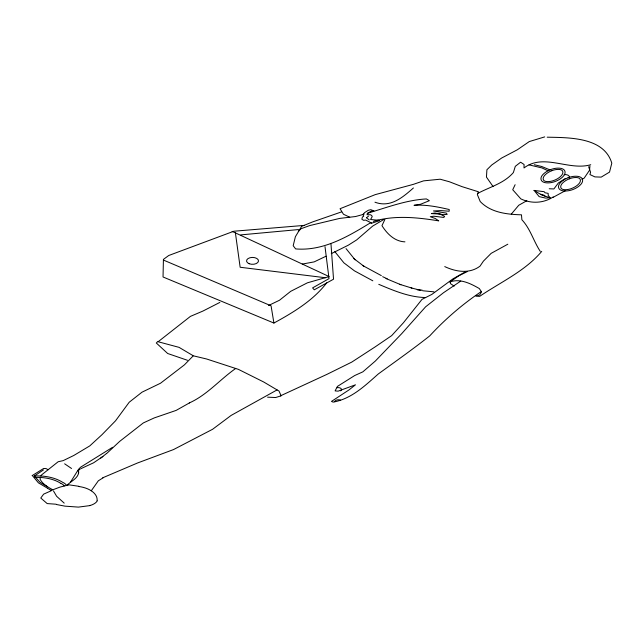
<?xml version="1.0" encoding="UTF-8"?>
<svg xmlns="http://www.w3.org/2000/svg" width="644" height="644" viewBox="0 0 644 644"><rect width="100%" height="100%" fill="white"/><g stroke="black" fill="none" stroke-linecap="round" stroke-linejoin="round"><path stroke-width="0.97" d="M589.92 166.007L589.542 170.217L584.148 178.147L581.902 179.41M40.492 477.486L40 479.096C42.617 484.151 47.817 487.049 52.575 489.69M40.918 476.061L41.16 475.256L58.169 461.74L63.201 460.621L73.754 455.493L89.774 445.906L101.961 434.716L115.566 420.774L129.203 402.242L142.01 392.18L160.517 383.228L184.377 364.898L193.087 355.995M80.186 469.106L78.536 470.297C79.824 477.832 71.146 480.867 66.879 485.383M478.42 191.928L477.349 194.552L480.207 201.516C490.841 212.657 506.884 214.396 521.479 214.822L521.873 219.741C530.431 228.853 533.482 241.106 540.284 251.385M384.895 219.451L381.973 225.666C387.092 233.869 394.7 241.468 404.939 241.854M515.12 184.707L512.721 189.73L520.819 198.875C531.268 203.874 543.464 203.327 553.196 196.959M70.373 482.364L78.463 469.404L80.597 467.198L112.595 447.29M326.677 282.893C313.073 300.619 293.245 312.445 273.917 323.047L163.037 276.984L163.423 259.395L168.728 255.507L233.853 231.228L304.362 225.392M91.271 490.784L98.315 480.818L103.314 477.679M511.304 214.122L518.75 205.259L526.856 200.695M541.717 251.393C525.021 271.204 500.726 282.024 479.651 296.369L475.932 296.184L479.683 294.888L481.535 291.885L479.321 288.56C470.587 283.513 460.106 278.264 449.923 281.951L459.067 275.656L467.383 271.543M157.627 341.634L156.315 343.011L167.673 353.5L187.485 360.294M298.293 231.421L301.07 228.709L309.651 225.593L339.638 218.421L355.625 216.513L364.118 214.178M106.63 453.545L119.695 441.373L143.346 422.915L154.254 417.916L176.166 410.389L189.634 402.806M413.4 187.976C402.564 197.515 390.369 208.02 374.969 202.2M366.718 217.583L368.521 216.118M100.794 458.045L106.284 453.706M235.696 368.481C219.902 379.493 207.094 395.005 189.304 402.935M481.318 291.555C462.44 304.29 445.157 319.15 429.717 335.902C412.973 349.129 395.553 361.429 378.302 373.963C365.019 385.692 351.326 398.958 333.157 402.114L331.467 401.413L348.935 389.958L355.48 384.806L338.108 391.158L335.105 390.892L337.424 386.408L354.683 375.549L362.846 371.846L375.307 361.075L401.727 333.64L425.628 306.802L443.458 292.762L460.758 281.082M32.2 475.586L43.615 468.494L46.078 468.582L48.099 469.75M102.911 456.451L93.638 462.778L80.991 468.623M43.47 469.911L34.365 476.005L40 482.267L47.519 486.767M565.335 178.469L558.316 183.025L553.888 188.95L549.235 188.756M383.381 219.725L372.731 226.052L356.623 239.938L348.283 245.203L331.29 253.631M464.936 272.106L452.99 278.836L431.834 294.413L421.997 299.38L403.466 322.708L391.673 335.629L375.114 346.907L351.753 362.105L326.951 374.357L280.43 395.851M507.818 244.205L491.171 253.342L483.419 261.126L480.022 266.141C469.54 274.103 455.839 271.849 444.746 266.592M277.073 389.91L231.14 415.412L212.592 429.282L173.526 449.568L137.47 463.012L102.782 477.768M552.971 197.41L565.569 190.568M219.854 302.422L202.86 311.092L190.439 316.373L158.126 341.747L179.04 347.349L193.377 355.834L206.611 358.99L238.433 369.374L263.694 381.989L279.021 391.061L281.138 395.827L275.664 397.525L267.582 397.179M326.017 256.223L314.159 261.891L302.318 264.072M268.572 305.498L279.488 300.249L290.702 291.329L307.405 282.821L329.164 276.582L232.138 231.373M370.872 222.558C348.163 236.437 323.385 251.273 295.628 248.906L293.189 245.71L295.387 236.726L301.625 226.366L312.445 221.979L341.497 211.908M373.335 221.415C394.329 215.007 417.352 217.398 438.725 220.868L435.272 218.493L430.305 216.722L433.823 216.207L443.805 217.439L444.618 216.408L440.094 214.066L431.375 213.591L434.893 212.995L443.08 214.669L447.161 214.404L446.405 213.124L433.436 210.958L441.164 210.604L449.166 211.24L449.206 209.509C437.687 206.853 425.909 204.438 414.028 205.331L420.556 204.261L429.363 200.687L426.4 198.932C406.163 200.034 386.811 207.569 367.499 213.253L367.185 213.341M477.848 193.337C489.987 186.889 504.091 183.355 513.381 172.552L515.305 166.329L520.618 162.199L524.071 164.494L523.999 167.963C543.576 152.894 568.958 171.095 590.733 164.727M50.699 490.607L59.948 487.106L68.618 484.932M51.246 490.76L43.655 494.133L40.781 498.037L47.173 503.576L56.173 504.22M371.049 223.42L379.356 220.707M544.703 136.89L529.288 141.567L517.382 149.746L501.676 158.013L491.726 165.001L486.904 169.758L486.462 177.108L493.046 186.535M89.766 505.621L78.431 507.11L64.931 506.144L56.624 504.542M240.848 234.883L298.55 229.562M550.129 197.748L545.669 198.111L539.141 196.621L534.206 190.535L542.103 195.213L550.129 197.748L548.197 195.414L548.149 193.369L545.017 192.781L544.14 191.687L533.876 190.399M373.56 210.982L371.266 211.135L368.223 212.842L366.967 214.694L370.477 214.758L371.677 215.474L372.224 216.634L370.582 219.507L378.865 220.312M547.199 137.196C569.191 137.639 604.008 137.083 611.8 163.149L609.53 172.093L601.198 177.116L594.903 176.899L589.952 174.556L590.572 172.246L588.616 166.74M417.231 289.808L422.158 290.13M425.636 297.544C409.198 297.246 393.693 290.597 378.761 284.326M422.689 290.758L433.967 291.829M325.542 277.749L240.148 267.26L235.39 232.822M68.9 484.819L78.882 486.301M529.038 164.872L541.902 167.915L548.044 170.781M534.367 164.735L541.765 166.522L550.089 169.936M411.122 287.876L420.862 290.38M540.662 194.214L543.987 195.132L545.138 196.299M399.489 284.254L411.927 288.101M477.92 191.622L462.006 186.639L449.375 181.753L440.134 179.209L423.575 180.867L413.263 184.385L375.202 194.641L340.064 208.72L343.445 214.235L349.724 217.213M373.939 210.91L370.799 209.686L368.352 210.242L364.729 212.528L362.974 214.42L363.715 216.279L362.411 217.012L361.864 219.282L363.627 220.328L365.567 220.055L371.298 222.864M386.014 278.546L400.898 284.761M163.906 260.265L271.068 305.803L273.917 323.047M382.649 276.67L387.181 278.772M362.91 265.65L381.296 275.608M372.828 280.816L354.45 270.85L343.896 262.849L334.84 251.627M47.664 488.353L51.279 490.438M454.149 286.113L450.639 283.746L450.051 282.064M64.633 463.809L71.54 468.486M366.356 217.793L369.245 219.878M47.576 488.257L38.399 482.823L32.264 475.425M353.733 258.518L364.287 266.527M64.207 503.125L56.632 496.299L53.46 490.905M346.045 248.616L355.102 259.83M78.222 470.434L78.665 473.042M325.003 246.644L329.028 278.635L312.59 287.892L314.264 289.808L333.528 279.206L330.992 244.084M61.003 483.443A9.427 5.442 0 0 1 64.183 485.938M34.889 477.478A31.001 17.903 0 0 1 60.657 483.258M66.598 485.431A11.995 6.923 0 0 0 62.549 482.259A33.56 19.376 0 0 0 34.655 476.005M97.228 500.952A13.854 7.994 0 0 1 89.862 505.54M78.882 486.518A23.562 13.604 0 0 1 97.083 500.702M334.606 401.695A3.953 2.278 0 0 1 340.386 400.029M337.134 387.728A3.22 1.86 0 0 1 340.982 388.517A3.22 1.86 0 0 1 340.386 390.852M564.128 174.661A4.17 2.407 0 0 1 569.393 177.028M569.296 178.831A21.582 12.461 0 0 0 562.18 183.524A14.208 8.203 0 0 0 560.852 185.899A8.887 5.128 0 0 0 561.045 188.072A3.759 2.174 0 0 0 564.176 189.65A8.887 5.128 0 0 0 567.928 189.473A14.208 8.203 0 0 0 571.824 188.402A21.582 12.461 0 0 0 578.948 183.701A14.208 8.203 0 0 0 580.276 181.326A8.887 5.128 0 0 0 580.083 179.161A3.759 2.174 0 0 0 576.952 177.575A8.887 5.128 0 0 0 573.192 177.752A14.208 8.203 0 0 0 569.296 178.831M551.755 170.724A21.582 12.461 0 0 0 544.631 175.426A14.208 8.203 0 0 0 543.303 177.792A8.887 5.128 0 0 0 543.504 179.966A3.759 2.174 0 0 0 546.627 181.544A8.887 5.128 0 0 0 550.387 181.375A14.208 8.203 0 0 0 554.283 180.296A21.582 12.461 0 0 0 561.399 175.595A14.208 8.203 0 0 0 562.735 173.228A8.887 5.128 0 0 0 562.534 171.054A3.759 2.174 0 0 0 559.403 169.469A8.887 5.128 0 0 0 555.651 169.646A14.208 8.203 0 0 0 551.755 170.724M550.499 169.662A23.812 13.749 0 0 0 542.642 174.846A16.43 9.491 0 0 0 541.105 177.591A11.117 6.416 0 0 0 541.354 180.304A5.989 3.462 0 0 0 546.337 182.824A11.117 6.416 0 0 0 551.031 182.606A16.43 9.491 0 0 0 555.539 181.358A23.812 13.749 0 0 0 563.395 176.174A16.43 9.491 0 0 0 564.933 173.429A11.117 6.416 0 0 0 564.683 170.716A5.989 3.462 0 0 0 559.7 168.197A11.117 6.416 0 0 0 555.007 168.414A16.43 9.491 0 0 0 550.499 169.662M568.048 177.768A23.812 13.749 0 0 0 560.191 182.952A16.43 9.491 0 0 0 558.646 185.689A11.117 6.416 0 0 0 558.895 188.41A5.989 3.462 0 0 0 563.878 190.922A11.117 6.416 0 0 0 568.58 190.705A16.43 9.491 0 0 0 573.08 189.465A23.812 13.749 0 0 0 580.936 184.281A16.43 9.491 0 0 0 582.474 181.536A11.117 6.416 0 0 0 582.224 178.823A5.989 3.462 0 0 0 577.249 176.303A11.117 6.416 0 0 0 572.548 176.52A16.43 9.491 0 0 0 568.048 177.768M249.164 263.726A5.981 3.453 0 0 0 258.486 261.11A5.981 3.453 0 0 0 249.904 257.761A5.981 3.453 0 0 0 249.164 263.726"/></g></svg>
